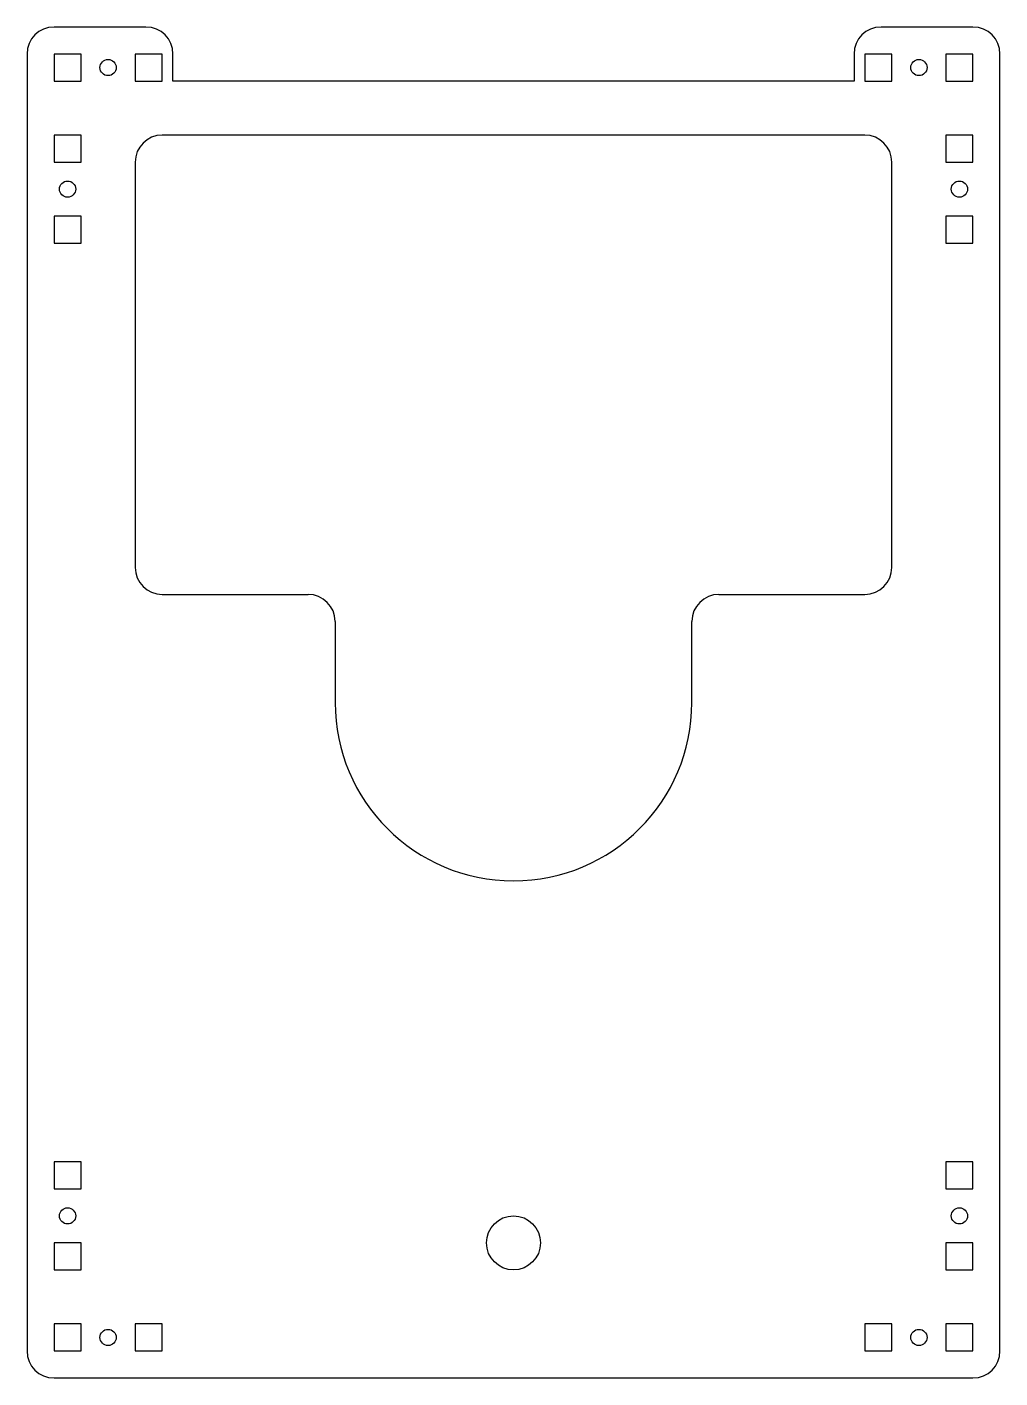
# Model space of a CAD drawing. Header units: millimetres. Extents: x -90 to 90, y -125 to 125.
import ezdxf

# ---------------------------------------------------------------- set-up
doc = ezdxf.new("R2010")
doc.units = ezdxf.units.MM

msp = doc.modelspace()

# ---------------------------------------------------------------- linework, layer by layer
at = {"color": 7, "linetype": 'Continuous', "lineweight": 25}
for p, q in [((-68, 125), (-85, 125)), ((85, 125), (68, 125)), ((-90, 120), (-90, -120)), ((-85, 120), (-85, 115)), ((-80, 120), (-85, 120)), ((-80, 115), (-80, 120)), ((-70, 120), (-70, 115)), ((-65, 120), (-70, 120)), ((-65, 115), (-65, 120)), ((-63, 115), (-63, 120)), ((63, 120), (63, 115)), ((65, 120), (65, 115)), ((70, 120), (65, 120)), ((70, 115), (70, 120)), ((80, 120), (80, 115)), ((85, 120), (80, 120)), ((85, 115), (85, 120)), ((90, -120), (90, 120)), ((-85, 115), (-80, 115)), ((-70, 115), (-65, 115)), ((63, 115), (-63, 115)), ((65, 115), (70, 115)), ((80, 115), (85, 115)), ((-85, 105), (-85, 100)), ((-80, 105), (-85, 105)), ((-80, 100), (-80, 105)), ((65, 105), (-65, 105)), ((80, 105), (80, 100)), ((85, 105), (80, 105)), ((85, 100), (85, 105)), ((-85, 100), (-80, 100)), ((-70, 100), (-70, 25)), ((70, 25), (70, 100)), ((80, 100), (85, 100)), ((-80, 90), (-85, 90)), ((-85, 90), (-85, 85)), ((-80, 85), (-80, 90)), ((85, 90), (80, 90)), ((80, 90), (80, 85)), ((85, 85), (85, 90)), ((-85, 85), (-80, 85)), ((80, 85), (85, 85)), ((-65, 20), (-38, 20)), ((38, 20), (65, 20)), ((-33, 15), (-33, 0)), ((33, 0), (33, 15)), ((-85, -85), (-85, -90)), ((-80, -85), (-85, -85)), ((-80, -90), (-80, -85)), ((80, -85), (80, -90)), ((85, -85), (80, -85)), ((85, -90), (85, -85)), ((-85, -90), (-80, -90)), ((80, -90), (85, -90)), ((-80, -100), (-85, -100)), ((-85, -100), (-85, -105)), ((-80, -105), (-80, -100)), ((85, -100), (80, -100)), ((80, -100), (80, -105)), ((85, -105), (85, -100)), ((-85, -105), (-80, -105)), ((80, -105), (85, -105)), ((-85, -115), (-85, -120)), ((-80, -115), (-85, -115)), ((-80, -120), (-80, -115)), ((-70, -115), (-70, -120)), ((-65, -115), (-70, -115)), ((-65, -120), (-65, -115)), ((65, -115), (65, -120)), ((70, -115), (65, -115)), ((70, -120), (70, -115)), ((80, -115), (80, -120)), ((85, -115), (80, -115)), ((85, -120), (85, -115)), ((-85, -120), (-80, -120)), ((-70, -120), (-65, -120)), ((65, -120), (70, -120)), ((80, -120), (85, -120)), ((-85, -125), (85, -125))]:
    msp.add_line(p, q, dxfattribs=at)
for centre, radius in [((-75, 117.5), 1.5), ((75, 117.5), 1.5), ((-82.5, 95), 1.5), ((82.5, 95), 1.5), ((-82.5, -95), 1.5), ((0, -100), 5), ((82.5, -95), 1.5), ((-75, -117.5), 1.5), ((75, -117.5), 1.5)]:
    msp.add_circle(centre, radius, dxfattribs=at)
for centre, radius, start, end in [((-85, 120), 5, 90, 180), ((85, 120), 5, 0, 90), ((-68, 120), 5, 0, 90), ((68, 120), 5, 90, 180), ((-65, 100), 5, 90, 180), ((65, 100), 5, 0, 90), ((-65, 25), 5, 180, 270), ((65, 25), 5, 270, 0), ((-38, 15), 5, 0, 90), ((38, 15), 5, 90, 180), ((0, 0), 33, 180, 0), ((-85, -120), 5, 180, 270), ((85, -120), 5, 270, 0)]:
    msp.add_arc(centre, radius, start, end, dxfattribs=at)

doc.saveas('drawing.dxf')
